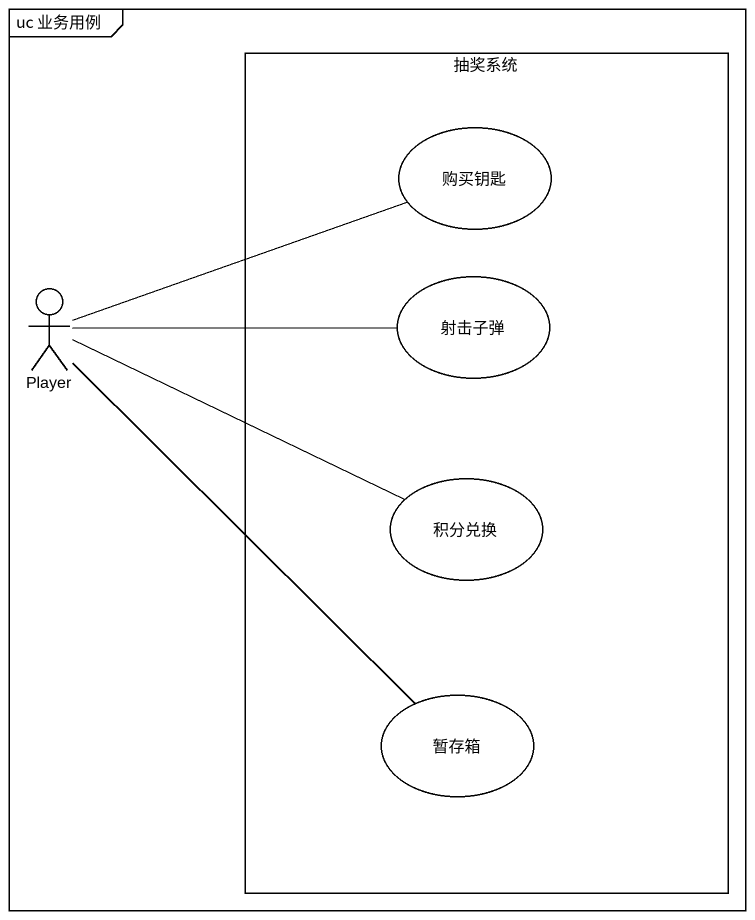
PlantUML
@startuml
mainframe uc 业务用例
rectangle 抽奖系统 {
  usecase 购买钥匙
  usecase 射击子弹
  usecase 积分兑换
  usecase 暂存箱
}
actor Player
Player -right- 购买钥匙
Player -right- 积分兑换
Player -- 暂存箱
射击子弹 -left- Player
@enduml
